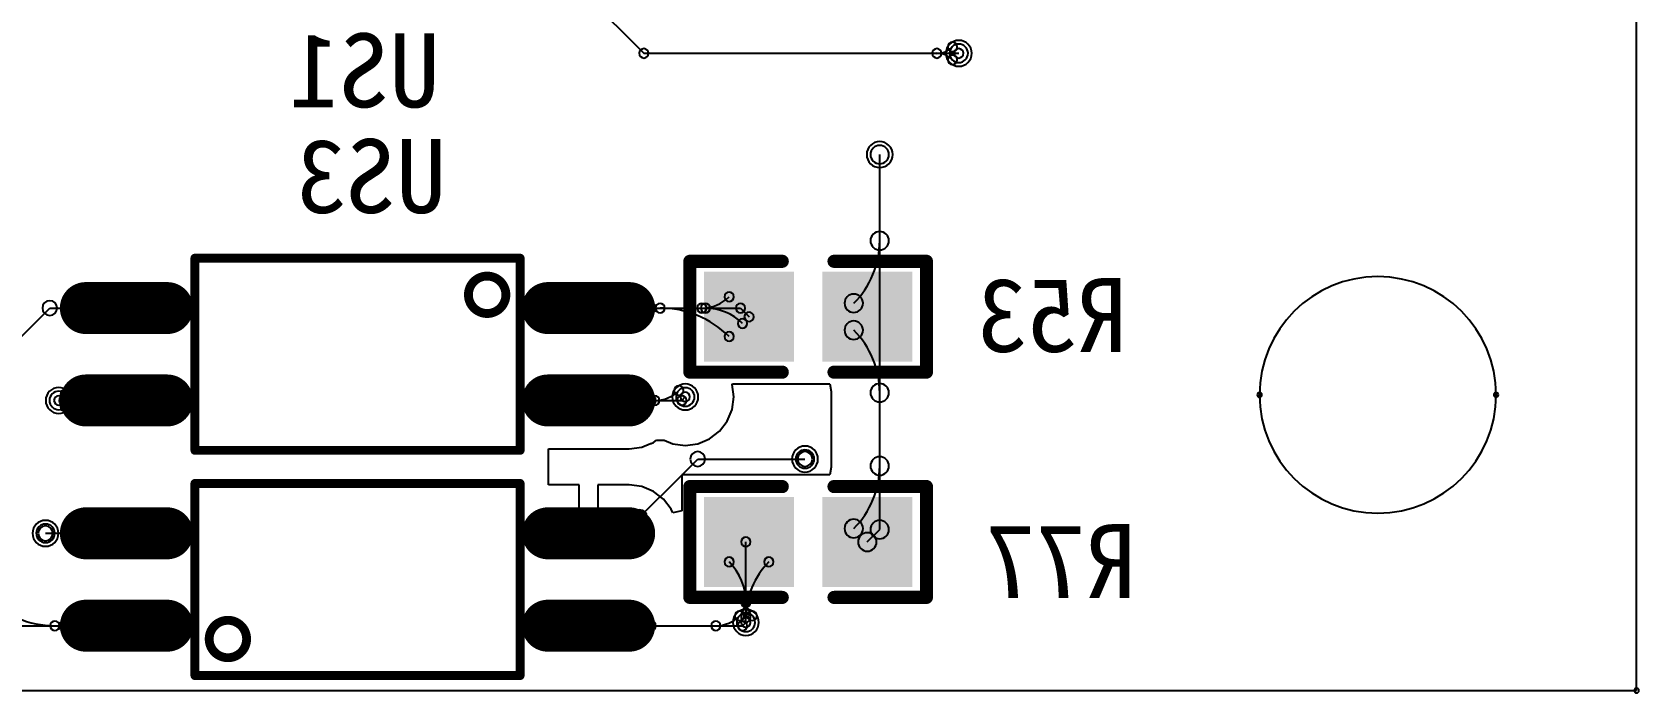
# Model space of a CAD drawing. Header units: inches. Extents: x 32166 to 66782, y 2386 to 7162.
# Drawn here: x 33930.1 to 34017, y 3216.7 to 3252.5 of the extents above; entities that cross this region are included whole.
import ezdxf

# ---------------------------------------------------------------- set-up
doc = ezdxf.new("R2010")
doc.units = ezdxf.units.IN
doc.header["$LTSCALE"] = 0.64311
doc.header["$MEASUREMENT"] = 0
for name, color, linetype in [('BOTTOMLAYER', 5, 'CONTINUOUS'), ('BOTTOMOVERLAY', 54, 'CONTINUOUS'), ('BOTTOMPASTE', 16, 'CONTINUOUS'), ('BOTTOMSOLDER', 6, 'CONTINUOUS'), ('KEEPOUTLAYER', 6, 'CONTINUOUS'), ('MULTILAYER', 9, 'CONTINUOUS')]:
    doc.layers.add(name, color=color, linetype=linetype)
doc.styles.get("Standard").update_dxf_attribs({"font": 'txt', "width": 0.8})

msp = doc.modelspace()

# ---------------------------------------------------------------- linework, layer by layer
at = {"layer": 'BOTTOMLAYER'}
for p, q in [((33958.684, 3255.854), (33963.204, 3251.334)), ((33963.204, 3251.334), (33980.247, 3251.334)), ((33975.967, 3225.558), (33975.967, 3245.854)), ((33926.527, 3233.014), (33931.059, 3237.546)), ((33931.059, 3237.546), (33935.211, 3237.546)), ((33960.211, 3237.546), (33968.427, 3237.546)), ((33968.427, 3237.546), (33968.895, 3237.078)), ((33967.98, 3233.412), (33968.002, 3233.446)), ((33968.002, 3233.446), (33973.262, 3233.446)), ((33973.262, 3233.446), (33973.345, 3233.031)), ((33965.259, 3232.546), (33965.447, 3232.734)), ((33968.069, 3232.734), (33967.98, 3233.412)), ((33967.98, 3232.055), (33968.069, 3232.734)), ((33973.345, 3233.031), (33973.345, 3228.932)), ((33931.539, 3232.546), (33935.211, 3232.546)), ((33960.211, 3232.546), (33965.259, 3232.546)), ((33967.718, 3231.422), (33967.98, 3232.055)), ((33966.758, 3230.463), (33967.301, 3230.879)), ((33967.301, 3230.879), (33967.718, 3231.422)), ((33962.411, 3229.923), (33963.09, 3230.013)), ((33963.09, 3230.013), (33963.562, 3230.208)), ((33963.562, 3230.208), (33963.581, 3230.212)), ((33963.581, 3230.212), (33963.598, 3230.223)), ((33963.598, 3230.223), (33963.722, 3230.275)), ((33963.722, 3230.275), (33963.881, 3230.396)), ((33963.881, 3230.396), (33964.296, 3230.396)), ((33964.296, 3230.396), (33964.768, 3230.201)), ((33964.768, 3230.201), (33965.447, 3230.111)), ((33965.447, 3230.111), (33966.126, 3230.201)), ((33966.126, 3230.201), (33966.758, 3230.463)), ((33958.047, 3227.976), (33958.047, 3229.923)), ((33958.047, 3229.923), (33962.411, 3229.923)), ((33962.099, 3225.354), (33966.119, 3229.374)), ((33966.119, 3229.374), (33971.924, 3229.374)), ((33973.262, 3228.518), (33965.263, 3228.518)), ((33965.263, 3228.518), (33965.263, 3226.564)), ((33973.345, 3228.932), (33973.262, 3228.518)), ((33959.703, 3227.976), (33958.047, 3227.976)), ((33959.703, 3225.353), (33959.703, 3227.976)), ((33962.411, 3227.976), (33960.719, 3227.976)), ((33960.719, 3227.976), (33960.719, 3225.353)), ((33963.09, 3227.887), (33962.411, 3227.976)), ((33963.722, 3227.625), (33963.09, 3227.887)), ((33964.265, 3227.208), (33963.722, 3227.625)), ((33964.682, 3226.665), (33964.265, 3227.208)), ((33964.765, 3226.465), (33964.682, 3226.665)), ((33965.263, 3226.564), (33964.765, 3226.465)), ((33930.827, 3225.354), (33935.211, 3225.354)), ((33960.719, 3225.353), (33959.703, 3225.353)), ((33960.211, 3225.354), (33962.099, 3225.354)), ((33968.727, 3220.534), (33968.727, 3224.886)), ((33975.295, 3224.886), (33975.967, 3225.558)), ((33934.743, 3220.822), (33935.211, 3220.354)), ((33968.547, 3220.354), (33968.727, 3220.534)), ((33926.995, 3220.354), (33935.211, 3220.354)), ((33960.211, 3220.354), (33968.547, 3220.354))]:
    msp.add_line(p, q, dxfattribs=at)
at = {"layer": 'BOTTOMLAYER', "const_width": 2}
for points in [[(33933.011, 3237.546), (33937.411, 3237.546)], [(33958.011, 3237.546), (33962.411, 3237.546)], [(33933.011, 3232.546), (33937.411, 3232.546)], [(33958.011, 3232.546), (33962.411, 3232.546)], [(33937.411, 3225.354), (33933.011, 3225.354)], [(33962.411, 3225.354), (33958.011, 3225.354)], [(33937.411, 3220.354), (33933.011, 3220.354)], [(33962.411, 3220.354), (33958.011, 3220.354)]]:
    msp.add_lwpolyline(points, dxfattribs=at)
at = {"layer": 'BOTTOMLAYER', "const_width": 1}
for points in [[(33933.511, 3237.546, 1), (33932.511, 3237.546, 1)], [(33937.911, 3237.546, 1), (33936.911, 3237.546, 1)], [(33958.511, 3237.546, 1), (33957.511, 3237.546, 1)], [(33962.911, 3237.546, 1), (33961.911, 3237.546, 1)], [(33933.511, 3232.546, 1), (33932.511, 3232.546, 1)], [(33937.911, 3232.546, 1), (33936.911, 3232.546, 1)], [(33958.511, 3232.546, 1), (33957.511, 3232.546, 1)], [(33962.911, 3232.546, 1), (33961.911, 3232.546, 1)], [(33932.511, 3225.354, 1), (33933.511, 3225.354, 1)], [(33936.911, 3225.354, 1), (33937.911, 3225.354, 1)], [(33957.511, 3225.354, 1), (33958.511, 3225.354, 1)], [(33961.911, 3225.354, 1), (33962.911, 3225.354, 1)], [(33932.511, 3220.354, 1), (33933.511, 3220.354, 1)], [(33936.911, 3220.354, 1), (33937.911, 3220.354, 1)], [(33957.511, 3220.354, 1), (33958.511, 3220.354, 1)], [(33961.911, 3220.354, 1), (33962.911, 3220.354, 1)]]:
    msp.add_lwpolyline(points, format="xyb", close=True, dxfattribs=at)
at = {"layer": 'BOTTOMLAYER'}
for centre, radius, start, end in [((33979.899, 3251.682), 0.254, 0, 180), ((33980.247, 3251.334), 0.5, 0, 180), ((33963.204, 3251.334), 0.254, 0, 180), ((33963.204, 3251.334), 0.254, 0, 180), ((33963.204, 3251.334), 0.254, 180, 0), ((33963.204, 3251.334), 0.254, 180, 0), ((33979.059, 3251.334), 0.254, 0, 180), ((33979.059, 3251.334), 0.254, 0, 180), ((33979.059, 3251.334), 0.254, 180, 0), ((33979.059, 3251.334), 0.254, 180, 0), ((33979.059, 3252.521), 1.188, 270.00037, 315.00037), ((33979.059, 3250.146), 1.188, 44.99963, 89.99963), ((33979.899, 3251.682), 0.254, 180, 0), ((33979.899, 3250.986), 0.254, 0, 180), ((33979.899, 3250.986), 0.254, 180, 0), ((33980.247, 3251.334), 0.5, 180, 0), ((33980.247, 3251.334), 0.254, 0, 180), ((33980.247, 3251.334), 0.254, 180, 0), ((33975.967, 3245.854), 0.5, 0, 180), ((33975.967, 3245.854), 0.5, 0, 180), ((33975.967, 3245.854), 0.5, 180, 0), ((33975.967, 3245.854), 0.5, 180, 0), ((33975.967, 3241.191), 0.5, 0, 180), ((33971.181, 3241.191), 4.786, 315.00006, 0.00006), ((33975.967, 3241.191), 0.5, 180, 0), ((33931.059, 3237.546), 0.4, 0, 180), ((33931.059, 3237.546), 0.4, 0, 180), ((33935.211, 3237.546), 0.4, 0, 180), ((33960.211, 3237.546), 0.254, 0, 180), ((33962.759, 3237.893), 0.254, 0, 180), ((33962.759, 3237.893), 0.254, 180, 0), ((33963.599, 3238.733), 1.188, 224.99963, 269.99963), ((33963.599, 3237.546), 0.254, 0, 180), ((33963.599, 3237.546), 0.254, 0, 180), ((33964.086, 3237.546), 0.254, 0, 180), ((33966.346, 3237.546), 0.254, 0, 180), ((33966.539, 3237.546), 0.254, 0, 180), ((33966.346, 3239.627), 2.081, 269.99993, 314.99993), ((33967.817, 3238.155), 0.254, 0, 180), ((33967.817, 3238.155), 0.254, 180, 0), ((33968.427, 3237.546), 0.254, 0, 180), ((33968.427, 3237.546), 0.254, 0, 180), ((33974.565, 3237.807), 0.5, 0, 180), ((33974.565, 3237.807), 0.5, 180, 0), ((33931.059, 3237.546), 0.4, 180, 0), ((33931.059, 3237.546), 0.4, 180, 0), ((33935.211, 3237.546), 0.4, 180, 0), ((33960.211, 3237.546), 0.254, 180, 0), ((33962.759, 3237.198), 0.254, 0, 180), ((33962.759, 3237.198), 0.254, 180, 0), ((33963.599, 3236.358), 1.188, 90.00037, 135.00037), ((33963.599, 3237.546), 0.254, 180, 0), ((33963.599, 3237.546), 0.254, 180, 0), ((33964.086, 3237.546), 0.254, 180, 0), ((33964.086, 3232.269), 5.277, 45.00003, 90.00003), ((33966.346, 3237.546), 0.254, 180, 0), ((33966.539, 3237.546), 0.254, 180, 0), ((33966.539, 3234.721), 2.824, 45.0001, 90.0001), ((33968.427, 3237.546), 0.254, 180, 0), ((33968.427, 3237.546), 0.254, 180, 0), ((33968.536, 3236.718), 0.254, 0, 180), ((33968.895, 3237.078), 0.254, 0, 180), ((33968.895, 3237.078), 0.254, 180, 0), ((33967.817, 3236), 0.254, 0, 180), ((33968.536, 3236.718), 0.254, 180, 0), ((33974.565, 3236.348), 0.5, 0, 180), ((33974.565, 3236.348), 0.5, 180, 0), ((33971.181, 3232.964), 4.786, 359.99994, 44.99994), ((33967.817, 3236), 0.254, 180, 0), ((33975.967, 3232.964), 0.5, 0, 180), ((33931.539, 3232.546), 0.5, 0, 180), ((33931.539, 3232.546), 0.254, 0, 180), ((33931.823, 3232.546), 0.254, 0, 180), ((33931.823, 3232.546), 0.254, 0, 180), ((33931.887, 3232.894), 0.254, 0, 180), ((33931.887, 3232.894), 0.254, 180, 0), ((33931.823, 3233.733), 1.188, 270.00037, 315.00037), ((33932.727, 3233.733), 1.188, 224.99963, 269.99963), ((33932.663, 3232.894), 0.254, 0, 180), ((33932.663, 3232.894), 0.254, 180, 0), ((33932.727, 3232.546), 0.254, 0, 180), ((33932.727, 3232.546), 0.254, 0, 180), ((33935.211, 3232.546), 0.254, 0, 180), ((33960.211, 3232.546), 0.254, 0, 180), ((33962.759, 3232.894), 0.254, 0, 180), ((33962.759, 3232.894), 0.254, 180, 0), ((33963.599, 3233.733), 1.188, 224.99963, 269.99963), ((33963.599, 3232.546), 0.254, 0, 180), ((33963.599, 3232.546), 0.254, 0, 180), ((33963.805, 3232.546), 0.254, 0, 180), ((33963.805, 3234.375), 1.83, 270.00027, 315.00027), ((33965.099, 3233.081), 0.254, 0, 180), ((33965.099, 3233.081), 0.254, 180, 0), ((33965.447, 3232.734), 0.5, 0, 180), ((33965.447, 3232.734), 0.5, 180, 0), ((33965.259, 3232.546), 0.254, 0, 180), ((33965.259, 3232.546), 0.254, 0, 180), ((33965.447, 3232.734), 0.254, 0, 180), ((33965.447, 3232.734), 0.254, 180, 0), ((33975.967, 3232.964), 0.5, 180, 0), ((33931.539, 3232.546), 0.5, 180, 0), ((33931.539, 3232.546), 0.254, 180, 0), ((33931.823, 3232.546), 0.254, 180, 0), ((33931.823, 3232.546), 0.254, 180, 0), ((33931.887, 3232.198), 0.254, 0, 180), ((33931.887, 3232.198), 0.254, 180, 0), ((33931.823, 3231.358), 1.188, 44.99963, 89.99963), ((33932.727, 3231.358), 1.188, 90.00037, 135.00037), ((33932.663, 3232.198), 0.254, 0, 180), ((33932.663, 3232.198), 0.254, 180, 0), ((33932.727, 3232.546), 0.254, 180, 0), ((33932.727, 3232.546), 0.254, 180, 0), ((33935.211, 3232.546), 0.254, 180, 0), ((33960.211, 3232.546), 0.254, 180, 0), ((33962.759, 3232.198), 0.254, 0, 180), ((33962.759, 3232.198), 0.254, 180, 0), ((33963.599, 3231.358), 1.188, 90.00037, 135.00037), ((33963.599, 3232.546), 0.254, 180, 0), ((33963.599, 3232.546), 0.254, 180, 0), ((33963.805, 3232.546), 0.254, 180, 0), ((33965.259, 3232.546), 0.254, 180, 0), ((33965.259, 3232.546), 0.254, 180, 0), ((33966.119, 3229.374), 0.4, 0, 180), ((33966.119, 3229.374), 0.4, 0, 180), ((33966.119, 3229.374), 0.4, 180, 0), ((33966.119, 3229.374), 0.4, 180, 0), ((33971.924, 3229.374), 0.5, 0, 180), ((33971.924, 3229.374), 0.5, 180, 0), ((33971.924, 3229.374), 0.4, 0, 180), ((33971.924, 3229.374), 0.4, 180, 0), ((33975.967, 3228.999), 0.5, 0, 180), ((33971.181, 3228.999), 4.786, 315.00006, 0.00006), ((33975.967, 3228.999), 0.5, 180, 0), ((33962.973, 3226.228), 0.4, 0, 180), ((33930.827, 3225.354), 0.5, 0, 180), ((33930.827, 3225.354), 0.4, 0, 180), ((33935.211, 3225.354), 0.4, 0, 180), ((33960.211, 3225.354), 0.4, 0, 180), ((33962.099, 3225.354), 0.4, 0, 180), ((33962.099, 3225.354), 0.4, 0, 180), ((33962.611, 3225.354), 0.4, 0, 180), ((33962.973, 3226.228), 0.4, 180, 0), ((33963.847, 3225.354), 1.236, 135.00008, 180.00008), ((33974.565, 3225.615), 0.5, 0, 180), ((33974.565, 3225.615), 0.5, 180, 0), ((33975.967, 3225.558), 0.5, 0, 180), ((33975.967, 3225.558), 0.5, 0, 180), ((33930.827, 3225.354), 0.5, 180, 0), ((33930.827, 3225.354), 0.4, 180, 0), ((33935.211, 3225.354), 0.4, 180, 0), ((33960.211, 3225.354), 0.4, 180, 0), ((33962.099, 3225.354), 0.4, 180, 0), ((33962.099, 3225.354), 0.4, 180, 0), ((33962.611, 3225.354), 0.4, 180, 0), ((33968.727, 3224.886), 0.254, 0, 180), ((33968.727, 3224.886), 0.254, 180, 0), ((33975.295, 3224.886), 0.5, 0, 180), ((33975.295, 3224.886), 0.5, 180, 0), ((33975.967, 3225.558), 0.5, 180, 0), ((33975.967, 3225.558), 0.5, 180, 0), ((33967.817, 3223.808), 0.254, 0, 180), ((33969.973, 3223.808), 0.254, 0, 180), ((33967.817, 3223.808), 0.254, 180, 0), ((33965.621, 3221.612), 3.106, 360, 45), ((33972.98, 3220.801), 4.253, 135, 180), ((33969.973, 3223.808), 0.254, 180, 0), ((33931.336, 3225.631), 5.277, 225.00003, 270.00003), ((33967.539, 3221.721), 1.188, 314.99963, 359.99963), ((33968.727, 3221.721), 0.254, 0, 180), ((33968.727, 3221.721), 0.254, 0, 180), ((33968.727, 3221.612), 0.254, 0, 180), ((33968.727, 3221.721), 0.254, 180, 0), ((33968.727, 3221.721), 0.254, 180, 0), ((33968.727, 3221.612), 0.254, 180, 0), ((33969.915, 3221.721), 1.188, 180.00037, 225.00037), ((33931.336, 3220.354), 0.254, 0, 180), ((33931.823, 3220.354), 0.254, 0, 180), ((33931.823, 3220.354), 0.254, 0, 180), ((33931.823, 3221.541), 1.188, 270.00037, 315.00037), ((33932.663, 3220.701), 0.254, 0, 180), ((33932.663, 3220.701), 0.254, 180, 0), ((33934.743, 3220.822), 0.254, 0, 180), ((33934.743, 3220.822), 0.254, 180, 0), ((33935.211, 3220.354), 0.254, 0, 180), ((33935.211, 3220.354), 0.254, 0, 180), ((33960.211, 3220.354), 0.254, 0, 180), ((33962.759, 3220.701), 0.254, 0, 180), ((33962.759, 3220.701), 0.254, 180, 0), ((33963.599, 3221.541), 1.188, 224.99963, 269.99963), ((33963.599, 3220.354), 0.254, 0, 180), ((33963.599, 3220.354), 0.254, 0, 180), ((33967.105, 3220.354), 0.254, 0, 180), ((33967.105, 3222.156), 1.802, 270.00018, 315.00018), ((33968.379, 3220.882), 0.254, 0, 180), ((33968.379, 3220.882), 0.254, 0, 180), ((33968.379, 3220.882), 0.254, 180, 0), ((33968.379, 3220.882), 0.254, 180, 0), ((33968.727, 3220.534), 0.5, 0, 180), ((33968.727, 3220.534), 0.5, 180, 0), ((33968.547, 3220.354), 0.254, 0, 180), ((33968.547, 3220.354), 0.254, 0, 180), ((33968.727, 3220.801), 0.254, 0, 180), ((33968.727, 3220.801), 0.254, 180, 0), ((33968.727, 3220.534), 0.254, 0, 180), ((33968.727, 3220.534), 0.254, 0, 180), ((33968.727, 3220.534), 0.254, 180, 0), ((33968.727, 3220.534), 0.254, 180, 0), ((33969.075, 3220.882), 0.254, 0, 180), ((33969.075, 3220.882), 0.254, 180, 0), ((33931.336, 3220.354), 0.254, 180, 0), ((33931.823, 3220.354), 0.254, 180, 0), ((33931.823, 3220.354), 0.254, 180, 0), ((33931.823, 3219.166), 1.188, 44.99963, 89.99963), ((33932.663, 3220.006), 0.254, 0, 180), ((33932.663, 3220.006), 0.254, 180, 0), ((33935.211, 3220.354), 0.254, 180, 0), ((33935.211, 3220.354), 0.254, 180, 0), ((33960.211, 3220.354), 0.254, 180, 0), ((33962.759, 3220.006), 0.254, 0, 180), ((33962.759, 3220.006), 0.254, 180, 0), ((33963.599, 3219.166), 1.188, 90.00037, 135.00037), ((33963.599, 3220.354), 0.254, 180, 0), ((33963.599, 3220.354), 0.254, 180, 0), ((33967.105, 3220.354), 0.254, 180, 0), ((33968.547, 3220.354), 0.254, 180, 0), ((33968.547, 3220.354), 0.254, 180, 0)]:
    msp.add_arc(centre, radius, start, end, dxfattribs=at)
for points in [[(33966.863, 3235.046), (33970.927, 3235.046), (33966.863, 3239.11), (33970.927, 3239.11)], [(33973.263, 3235.046), (33977.327, 3235.046), (33973.263, 3239.11), (33977.327, 3239.11)], [(33970.927, 3226.918), (33966.863, 3226.918), (33970.927, 3222.854), (33966.863, 3222.854)], [(33977.327, 3226.918), (33973.263, 3226.918), (33977.327, 3222.854), (33973.263, 3222.854)]]:
    msp.add_solid(points, dxfattribs=at)
at = {"layer": 'BOTTOMOVERLAY'}
for points, const_width in [([(33938.911, 3229.846), (33938.911, 3240.246)], 0.48), ([(33938.911, 3240.246), (33956.511, 3240.246)], 0.48), ([(33956.511, 3229.846), (33956.511, 3240.246)], 0.48), ([(33965.695, 3240.078), (33970.695, 3240.078)], 0.711), ([(33965.695, 3234.078), (33965.695, 3240.078)], 0.711), ([(33973.495, 3240.078), (33978.495, 3240.078)], 0.711), ([(33978.495, 3234.078), (33978.495, 3240.078)], 0.711), ([(33965.695, 3234.078), (33970.695, 3234.078)], 0.711), ([(33973.495, 3234.078), (33978.495, 3234.078)], 0.711), ([(33938.911, 3229.846), (33956.511, 3229.846)], 0.48), ([(33938.911, 3217.654), (33938.911, 3228.054)], 0.48), ([(33938.911, 3228.054), (33956.511, 3228.054)], 0.48), ([(33956.511, 3217.654), (33956.511, 3228.054)], 0.48), ([(33965.695, 3227.886), (33970.695, 3227.886)], 0.711), ([(33965.695, 3221.886), (33965.695, 3227.886)], 0.711), ([(33973.495, 3227.886), (33978.495, 3227.886)], 0.711), ([(33978.495, 3221.886), (33978.495, 3227.886)], 0.711), ([(33965.695, 3221.886), (33970.695, 3221.886)], 0.711), ([(33973.495, 3221.886), (33978.495, 3221.886)], 0.711), ([(33938.911, 3217.654), (33956.511, 3217.654)], 0.48)]:
    msp.add_lwpolyline(points, dxfattribs=dict(at, const_width=const_width))
for points, const_width in [([(33939.031, 3240.246, 1), (33938.791, 3240.246, 1)], 0.24), ([(33939.031, 3240.246, 1), (33938.791, 3240.246, 1)], 0.24), ([(33956.631, 3240.246, 1), (33956.391, 3240.246, 1)], 0.24), ([(33956.631, 3240.246, 1), (33956.391, 3240.246, 1)], 0.24), ([(33965.695, 3239.9, 1), (33965.695, 3240.255, 1)], 0.356), ([(33965.695, 3239.9, 1), (33965.695, 3240.255, 1)], 0.356), ([(33970.695, 3239.9, 1), (33970.695, 3240.255, 1)], 0.356), ([(33973.495, 3239.9, 1), (33973.495, 3240.255, 1)], 0.356), ([(33978.495, 3239.9, 1), (33978.495, 3240.255, 1)], 0.356), ([(33978.495, 3239.9, 1), (33978.495, 3240.255, 1)], 0.356), ([(33953.712, 3238.265, 1), (33955.738, 3238.265, 1)], 0.48), ([(33953.832, 3238.265, 1), (33953.592, 3238.265, 1)], 0.24), ([(33955.858, 3238.265, 1), (33955.618, 3238.265, 1)], 0.24), ([(33965.695, 3233.9, 1), (33965.695, 3234.255, 1)], 0.356), ([(33965.695, 3233.9, 1), (33965.695, 3234.255, 1)], 0.356), ([(33970.695, 3233.9, 1), (33970.695, 3234.255, 1)], 0.356), ([(33973.495, 3233.9, 1), (33973.495, 3234.255, 1)], 0.356), ([(33978.495, 3233.9, 1), (33978.495, 3234.255, 1)], 0.356), ([(33978.495, 3233.9, 1), (33978.495, 3234.255, 1)], 0.356), ([(33939.031, 3229.846, 1), (33938.791, 3229.846, 1)], 0.24), ([(33939.031, 3229.846, 1), (33938.791, 3229.846, 1)], 0.24), ([(33956.631, 3229.846, 1), (33956.391, 3229.846, 1)], 0.24), ([(33956.631, 3229.846, 1), (33956.391, 3229.846, 1)], 0.24), ([(33938.791, 3228.054, 1), (33939.031, 3228.054, 1)], 0.24), ([(33938.791, 3228.054, 1), (33939.031, 3228.054, 1)], 0.24), ([(33956.391, 3228.054, 1), (33956.631, 3228.054, 1)], 0.24), ([(33956.391, 3228.054, 1), (33956.631, 3228.054, 1)], 0.24), ([(33965.695, 3228.063, 1), (33965.695, 3227.708, 1)], 0.356), ([(33965.695, 3228.063, 1), (33965.695, 3227.708, 1)], 0.356), ([(33970.695, 3228.063, 1), (33970.695, 3227.708, 1)], 0.356), ([(33973.495, 3228.063, 1), (33973.495, 3227.708, 1)], 0.356), ([(33978.495, 3228.063, 1), (33978.495, 3227.708, 1)], 0.356), ([(33978.495, 3228.063, 1), (33978.495, 3227.708, 1)], 0.356), ([(33965.695, 3222.063, 1), (33965.695, 3221.708, 1)], 0.356), ([(33965.695, 3222.063, 1), (33965.695, 3221.708, 1)], 0.356), ([(33970.695, 3222.063, 1), (33970.695, 3221.708, 1)], 0.356), ([(33973.495, 3222.063, 1), (33973.495, 3221.708, 1)], 0.356), ([(33978.495, 3222.063, 1), (33978.495, 3221.708, 1)], 0.356), ([(33978.495, 3222.063, 1), (33978.495, 3221.708, 1)], 0.356), ([(33941.71, 3219.634, 1), (33939.684, 3219.634, 1)], 0.48), ([(33939.564, 3219.634, 1), (33939.804, 3219.634, 1)], 0.24), ([(33941.59, 3219.634, 1), (33941.83, 3219.634, 1)], 0.24), ([(33938.791, 3217.654, 1), (33939.031, 3217.654, 1)], 0.24), ([(33938.791, 3217.654, 1), (33939.031, 3217.654, 1)], 0.24), ([(33956.391, 3217.654, 1), (33956.631, 3217.654, 1)], 0.24), ([(33956.391, 3217.654, 1), (33956.631, 3217.654, 1)], 0.24)]:
    msp.add_lwpolyline(points, format="xyb", close=True, dxfattribs=dict(at, const_width=const_width))
at = {"layer": 'BOTTOMPASTE', "const_width": 2}
for points in [[(33933.011, 3237.546), (33937.411, 3237.546)], [(33958.011, 3237.546), (33962.411, 3237.546)], [(33933.011, 3232.546), (33937.411, 3232.546)], [(33958.011, 3232.546), (33962.411, 3232.546)], [(33937.411, 3225.354), (33933.011, 3225.354)], [(33962.411, 3225.354), (33958.011, 3225.354)], [(33937.411, 3220.354), (33933.011, 3220.354)], [(33962.411, 3220.354), (33958.011, 3220.354)]]:
    msp.add_lwpolyline(points, dxfattribs=at)
at = {"layer": 'BOTTOMPASTE', "const_width": 1}
for points in [[(33933.511, 3237.546, 1), (33932.511, 3237.546, 1)], [(33937.911, 3237.546, 1), (33936.911, 3237.546, 1)], [(33958.511, 3237.546, 1), (33957.511, 3237.546, 1)], [(33962.911, 3237.546, 1), (33961.911, 3237.546, 1)], [(33933.511, 3232.546, 1), (33932.511, 3232.546, 1)], [(33937.911, 3232.546, 1), (33936.911, 3232.546, 1)], [(33958.511, 3232.546, 1), (33957.511, 3232.546, 1)], [(33962.911, 3232.546, 1), (33961.911, 3232.546, 1)], [(33932.511, 3225.354, 1), (33933.511, 3225.354, 1)], [(33936.911, 3225.354, 1), (33937.911, 3225.354, 1)], [(33957.511, 3225.354, 1), (33958.511, 3225.354, 1)], [(33961.911, 3225.354, 1), (33962.911, 3225.354, 1)], [(33932.511, 3220.354, 1), (33933.511, 3220.354, 1)], [(33936.911, 3220.354, 1), (33937.911, 3220.354, 1)], [(33957.511, 3220.354, 1), (33958.511, 3220.354, 1)], [(33961.911, 3220.354, 1), (33962.911, 3220.354, 1)]]:
    msp.add_lwpolyline(points, format="xyb", close=True, dxfattribs=at)
at = {"layer": 'BOTTOMPASTE'}
for points in [[(33966.863, 3235.046), (33970.927, 3235.046), (33966.863, 3239.11), (33970.927, 3239.11)], [(33973.263, 3235.046), (33977.327, 3235.046), (33973.263, 3239.11), (33977.327, 3239.11)], [(33970.927, 3226.918), (33966.863, 3226.918), (33970.927, 3222.854), (33966.863, 3222.854)], [(33977.327, 3226.918), (33973.263, 3226.918), (33977.327, 3222.854), (33973.263, 3222.854)]]:
    msp.add_solid(points, dxfattribs=at)
at = {"layer": 'BOTTOMSOLDER', "const_width": 2.813}
for points in [[(33933.011, 3237.546), (33937.411, 3237.546)], [(33958.011, 3237.546), (33962.411, 3237.546)], [(33933.011, 3232.546), (33937.411, 3232.546)], [(33958.011, 3232.546), (33962.411, 3232.546)], [(33937.411, 3225.354), (33933.011, 3225.354)], [(33962.411, 3225.354), (33958.011, 3225.354)], [(33937.411, 3220.354), (33933.011, 3220.354)], [(33962.411, 3220.354), (33958.011, 3220.354)]]:
    msp.add_lwpolyline(points, dxfattribs=at)
at = {"layer": 'BOTTOMSOLDER', "const_width": 1.406}
for points in [[(33933.714, 3237.546, 1), (33932.308, 3237.546, 1)], [(33938.114, 3237.546, 1), (33936.708, 3237.546, 1)], [(33958.714, 3237.546, 1), (33957.308, 3237.546, 1)], [(33963.114, 3237.546, 1), (33961.708, 3237.546, 1)], [(33933.714, 3232.546, 1), (33932.308, 3232.546, 1)], [(33938.114, 3232.546, 1), (33936.708, 3232.546, 1)], [(33958.714, 3232.546, 1), (33957.308, 3232.546, 1)], [(33963.114, 3232.546, 1), (33961.708, 3232.546, 1)], [(33932.308, 3225.354, 1), (33933.714, 3225.354, 1)], [(33936.708, 3225.354, 1), (33938.114, 3225.354, 1)], [(33957.308, 3225.354, 1), (33958.714, 3225.354, 1)], [(33961.708, 3225.354, 1), (33963.114, 3225.354, 1)], [(33932.308, 3220.354, 1), (33933.714, 3220.354, 1)], [(33936.708, 3220.354, 1), (33938.114, 3220.354, 1)], [(33957.308, 3220.354, 1), (33958.714, 3220.354, 1)], [(33961.708, 3220.354, 1), (33963.114, 3220.354, 1)]]:
    msp.add_lwpolyline(points, format="xyb", close=True, dxfattribs=at)
at = {"layer": 'BOTTOMSOLDER'}
for centre, start, end in [((33980.247, 3251.334), 0, 180), ((33980.247, 3251.334), 180, 0), ((33975.967, 3245.854), 0, 180), ((33975.967, 3245.854), 180, 0), ((33965.447, 3232.734), 0, 180), ((33931.539, 3232.546), 0, 180), ((33965.447, 3232.734), 180, 0), ((33931.539, 3232.546), 180, 0), ((33971.924, 3229.374), 0, 180), ((33971.924, 3229.374), 180, 0), ((33930.827, 3225.354), 0, 180), ((33930.827, 3225.354), 180, 0), ((33968.727, 3220.534), 0, 180), ((33968.727, 3220.534), 180, 0)]:
    msp.add_arc(centre, 0.703, start, end, dxfattribs=at)
for points in [[(33966.457, 3234.639), (33971.333, 3234.639), (33966.457, 3239.516), (33971.333, 3239.516)], [(33972.857, 3234.639), (33977.733, 3234.639), (33972.857, 3239.516), (33977.733, 3239.516)], [(33971.333, 3227.324), (33966.457, 3227.324), (33971.333, 3222.447), (33966.457, 3222.447)], [(33977.733, 3227.324), (33972.857, 3227.324), (33977.733, 3222.447), (33972.857, 3222.447)]]:
    msp.add_solid(points, dxfattribs=at)
at = {"layer": 'KEEPOUTLAYER'}
for p, q in [((34016.92, 3216.846), (34016.92, 3400.846)), ((32676.919, 3216.846), (34016.92, 3216.846))]:
    msp.add_line(p, q, dxfattribs=at)
for centre, radius, start, end in [((34002.92, 3232.846), 6.4, 0, 180), ((33996.52, 3232.846), 0.127, 0, 180), ((33996.52, 3232.846), 0.127, 180, 0), ((34002.92, 3232.846), 6.4, 180, 0), ((34009.32, 3232.846), 0.127, 0, 180), ((34009.32, 3232.846), 0.127, 180, 0), ((34016.92, 3216.846), 0.127, 0, 180), ((34016.92, 3216.846), 0.127, 0, 180), ((34016.92, 3216.846), 0.127, 180, 0), ((34016.92, 3216.846), 0.127, 180, 0)]:
    msp.add_arc(centre, radius, start, end, dxfattribs=at)
at = {"layer": 'MULTILAYER'}
for centre, start, end in [((33980.247, 3251.334), 0, 180), ((33980.247, 3251.334), 180, 0), ((33975.967, 3245.854), 0, 180), ((33975.967, 3245.854), 180, 0), ((33931.539, 3232.546), 0, 180), ((33965.447, 3232.734), 0, 180), ((33965.447, 3232.734), 180, 0), ((33931.539, 3232.546), 180, 0), ((33971.924, 3229.374), 0, 180), ((33971.924, 3229.374), 180, 0), ((33930.827, 3225.354), 0, 180), ((33930.827, 3225.354), 180, 0), ((33968.727, 3220.534), 0, 180), ((33968.727, 3220.534), 180, 0)]:
    msp.add_arc(centre, 0.5, start, end, dxfattribs=at)

# ---------------------------------------------------------------- texts
at = {"layer": 'BOTTOMOVERLAY', "text_generation_flag": 2}
for s, p in [('US1', (33952.167, 3248.414)), ('US3', (33952.527, 3242.694)), ('R53', (33989.367, 3235.174)), ('R77', (33989.847, 3221.854))]:
    msp.add_text(s, height=4, rotation=360, dxfattribs=at).set_placement(p)

doc.saveas('drawing.dxf')
